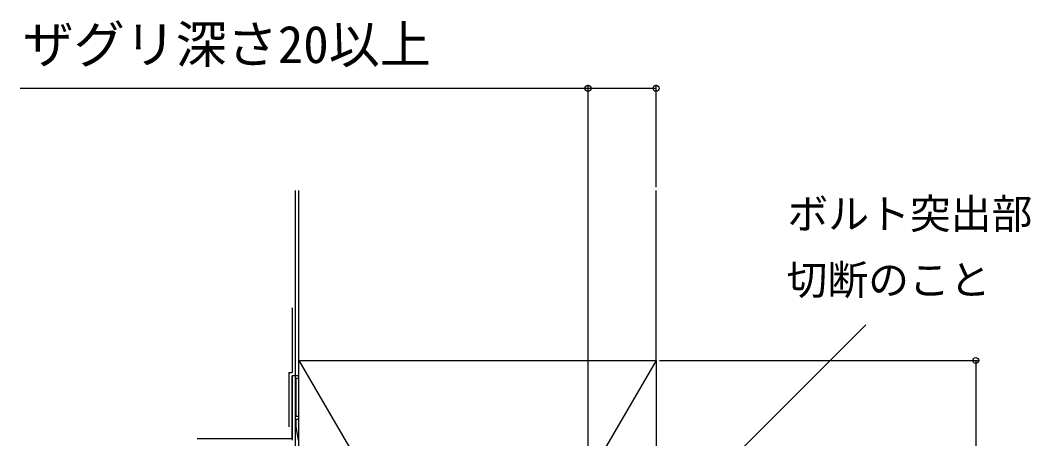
# Model space of a CAD drawing. Units: millimetres, scale not verified. Extents: x -736 to 735, y -1104 to 1095.
# Drawn here: x -461.5 to -164.4, y 271 to 394 of the extents above; entities that cross this region are included whole.
import ezdxf
from ezdxf.enums import TextEntityAlignment as Align

# ---------------------------------------------------------------- set-up
doc = ezdxf.new("R2010")
doc.units = ezdxf.units.MM
doc.header["$LTSCALE"] = 4
for name, color, linetype in [('0-2_YKK_11', 7, 'Continuous'), ('0-4_YKK_13', 4, 'Continuous'), ('0-5_YKK_D', 6, 'Continuous'), ('0-7_YSS_K', 3, 'Continuous'), ('0-8_YSS_KE', 3, 'Continuous')]:
    doc.layers.add(name, color=color, linetype=linetype)
doc.styles.add('ＭＳ ゴシック', font='')
doc.styles.get('ＭＳ ゴシック').set_extended_font_data('MS Gothic')

msp = doc.modelspace()

# ---------------------------------------------------------------- linework, layer by layer
at = {"layer": '0-2_YKK_11'}
msp.add_lwpolyline([(-379.757, 270.602), (-380.381, 274.502), (-380.381, 276.802), (-379.581, 276.802), (-379.581, 277.502), (-380.381, 277.502), (-380.381, 288.802), (-379.581, 288.802), (-379.581, 289.502), (-381.581, 289.502), (-381.581, 270.602)], dxfattribs=at)
at = {"layer": '0-4_YKK_13'}
for p, q in [((-379.581, 289.5), (-381.581, 289.5)), ((-381.581, 271), (-381.581, 289.5)), ((-379.581, 148), (-379.581, 289.5)), ((-381.581, 271), (-409.559, 271))]:
    msp.add_line(p, q, dxfattribs=at)
at = {"layer": '0-5_YKK_D'}
for p, q in [((-294.581, 257.5), (-294.581, 375.002)), ((-274.581, 345.002), (-274.581, 375.002)), ((-273.581, 294.002), (-179.581, 294.002)), ((-180.581, 294.002), (-180.581, 114.002))]:
    msp.add_line(p, q, dxfattribs=at)
for points in [[(-274.581, 374.002), (-294.581, 374.002), (-461.541, 374.002)], [(-281.427, 236.003), (-278.952, 238.478), (-212.897, 304.533)]]:
    msp.add_lwpolyline(points, dxfattribs=at)
for centre in [(-294.581, 374.002), (-274.581, 374.002), (-180.581, 294.002)]:
    msp.add_circle(centre, 0.875, dxfattribs=at)
at = {"layer": '0-7_YSS_K'}
for p, q in [((-379.581, 294.002), (-379.581, 344.002)), ((-274.581, 294.002), (-274.581, 344.002)), ((-274.581, 294.002), (-379.581, 114.002)), ((-379.581, 294.002), (-274.581, 114.002))]:
    msp.add_line(p, q, dxfattribs=at)
msp.add_lwpolyline([(-379.581, 294.002), (-274.581, 294.002), (-274.581, 114.002), (-379.581, 114.002)], close=True, dxfattribs=at)
at = {"layer": '0-8_YSS_KE'}
for p, q in [((-380.581, 148.002), (-380.581, 344.002)), ((-381.581, 309.502), (-381.581, 290.5)), ((-382.581, 290.5), (-381.581, 290.5)), ((-382.581, 290.5), (-382.581, 274.5))]:
    msp.add_line(p, q, dxfattribs=at)

# ---------------------------------------------------------------- texts
at = {"layer": '0-5_YKK_D', "style": 'ＭＳ ゴシック'}
for s, height, p in [('ザグリ深さ20以上', 11, (-460.819, 378.133)), ('ボルト突出部', 8.798, (-235.954, 330.08)), ('切断のこと', 8.798, (-236.227, 310.703))]:
    msp.add_text(s, height=height, dxfattribs=at).set_placement(p, align=Align.BOTTOM_LEFT)

doc.saveas('drawing.dxf')
